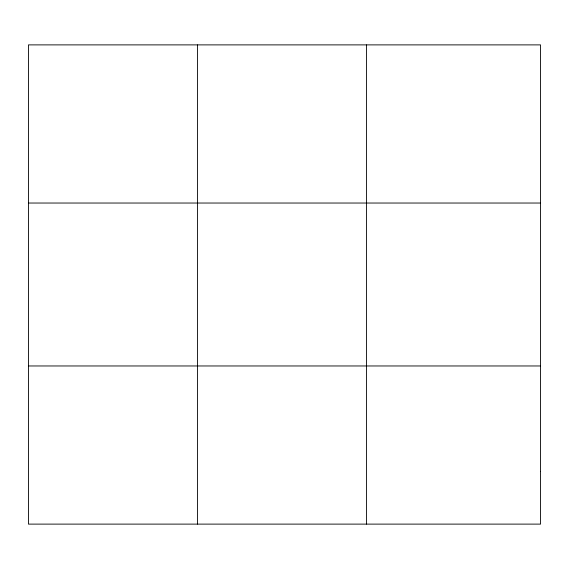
<?xml version="1.0" encoding="UTF-8"?>
<svg xmlns="http://www.w3.org/2000/svg" width="569" height="569" viewBox="0 0 569 569"><rect width="100%" height="100%" fill="white"/><g stroke="black" fill="none" stroke-linecap="round" stroke-linejoin="round"><path stroke-width="0.85" d="M197.443 44.887L197.443 524.113M366.436 44.887L366.436 524.113M28.45 203.033L540.55 203.033M28.45 365.967L540.55 365.967M540.55 471.395L540.55 524.113L28.45 524.113L28.45 44.887L540.55 44.887L540.55 471.395"/></g></svg>
